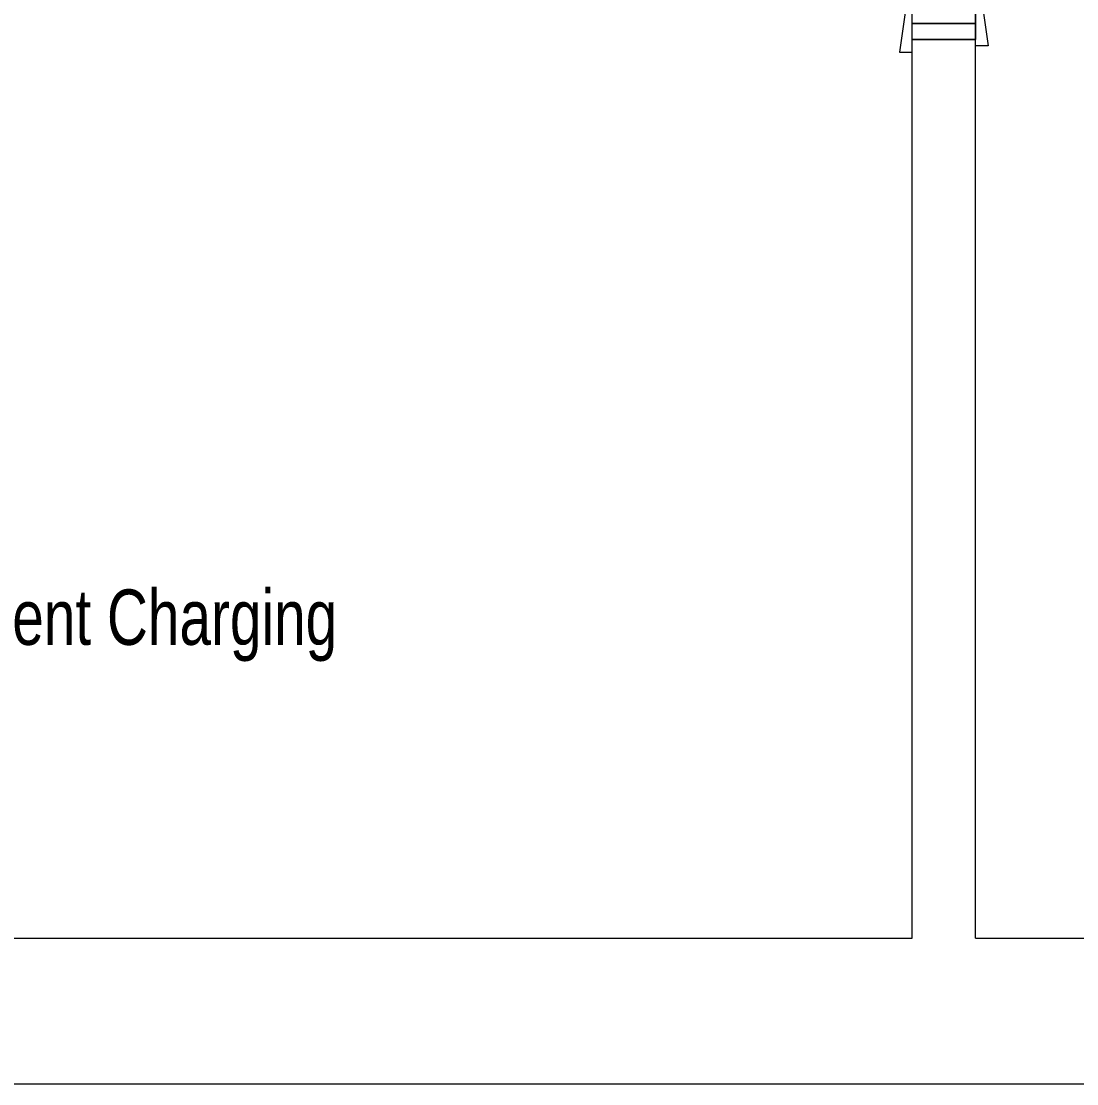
# Model space of a CAD drawing. Extents: x -234346 to 58427, y -132654 to -82394.
# Drawn here: x -130067 to -128400, y -116093 to -114414 of the extents above; entities that cross this region are included whole.
import ezdxf

# ---------------------------------------------------------------- set-up
doc = ezdxf.new("R2010")
doc.units = 0
doc.header["$LTSCALE"] = 8
for name, color, linetype, lineweight in [('72_EGR_EQP_TAG', 9, 'Continuous', 5), ('Walls', 9, 'Continuous', 5), ('Wooden Joinery', 9, 'Continuous', 5)]:
    doc.layers.add(name, color=color, linetype=linetype, lineweight=lineweight)
doc.styles.add('X3G_ENTITY_257CFD', font='swisscl.ttf', dxfattribs={"height": 200})

# ---------------------------------------------------------------- blocks, each defined once
blk = doc.blocks.new('A$C72370EFE')
at = {"layer": 'Wooden Joinery'}
for p, q in [((-0.01, -0.03), (-0.01, -0.07)), ((0, -0.03), (-0.01, -0.03)), ((0.04, -0.03), (0.05, -0.03)), ((0.05, -0.03), (0.05, -0.07)), ((-0.01, -0.04), (-0.02, -0.04)), ((0.05, -0.04), (0.06, -0.04)), ((-0.01, -0.06), (-0.02, -0.06)), ((0.05, -0.06), (0.06, -0.06)), ((-0.05, -0.07), (-0.05, -0.16)), ((-0.03, -0.07), (-0.03, -0.16)), ((0, -0.07), (-0.01, -0.07)), ((0.04, -0.07), (0.05, -0.07)), ((0.07, -0.07), (0.07, -0.16)), ((0.09, -0.07), (0.09, -0.16)), ((-0.01, -0.17), (-0.02, -0.17)), ((-0.01, -0.17), (-0.01, -0.19)), ((0.05, -0.17), (0.06, -0.17)), ((0.05, -0.17), (0.05, -0.19)), ((-0.01, -0.19), (-0.02, -0.19)), ((0.05, -0.19), (0.06, -0.19))]:
    blk.add_line(p, q, dxfattribs=at)
for centre, radius, start, end in [((-0.02, -0.07), 0.03, 90, 180), ((0.06, -0.07), 0.03, 0, 90), ((-0.02, -0.07), 0.01, 90, 180), ((0.06, -0.07), 0.01, 0, 90), ((-0.02, -0.16), 0.03, 180, 270), ((-0.02, -0.16), 0.01, 180, 270), ((0.06, -0.16), 0.01, 270, 0), ((0.06, -0.16), 0.03, 270, 0)]:
    blk.add_arc(centre, radius, start, end, dxfattribs=at)
blk = doc.blocks.new('A$C5DAD61B4')
at = {"layer": 'Wooden Joinery'}
for points in [[(80, 959.1), (80, 969.1), (10, 979.1), (10, 959.1)], [(940, 959.1), (940, 969.1), (1010, 979.1), (1010, 959.1)], [(70, 859.1), (70, 849.1), (0, 839.1), (0, 859.1)], [(120, 859.1), (120, 0), (80, 0), (80, 859.1)], [(950, 859.1), (950, 849.1), (1020, 839.1), (1020, 859.1)]]:
    blk.add_lwpolyline(points, close=True, dxfattribs=at)
for points in [[(45, 859.1), (45, 959.1), (20, 959.1), (20, 859.1), (45, 859.1)], [(45, 859.1), (80, 859.1), (80, 899.1), (90, 899.1), (90, 959.1), (45, 959.1), (45, 859.1)], [(975, 859.1), (940, 859.1), (940, 899.1), (930, 899.1), (930, 959.1), (975, 959.1), (975, 859.1)], [(975, 859.1), (975, 959.1), (1000, 959.1), (1000, 859.1), (975, 859.1)]]:
    blk.add_lwpolyline(points, dxfattribs=at)
blk.add_arc((80, 859.1), 860, 272.666, 0, dxfattribs=at)
at = {"layer": 'Wooden Joinery', "xscale": 999.9999999998854, "yscale": 999.9999999998854, "zscale": 999.9999999998854, "rotation": 180}
blk.add_blockref('A$C72370EFE', (120, 0), dxfattribs=at)
blk = doc.blocks.new('GF1')
at = {"layer": 'Walls', "color": 9}
for p, q in [((-128659.6, -114442.6), (-128559.6, -114442.6)), ((-128659.6, -115862.6), (-128659.6, -114442.6)), ((-128559.6, -115862.6), (-128559.6, -114442.6)), ((-130379.4, -115862.6), (-128659.6, -115862.6)), ((-128559.6, -115862.6), (-128259.6, -115862.6)), ((-130379.4, -116092.6), (-128259.6, -116092.6))]:
    blk.add_line(p, q, dxfattribs=at)
at = {"layer": 'Wooden Joinery', "color": 9, "rotation": 270}
blk.add_blockref('A$C5DAD61B4', (-129518.6, -113442.6), dxfattribs=at)
at = {"layer": '72_EGR_EQP_TAG', "color": 9, "insert": (-130482.8, -115311.7), "char_height": 87.473, "attachment_point": 2, "style": 'X3G_ENTITY_257CFD'}
blk.add_mtext('Power outlets needed for equipment Charging', dxfattribs=at)

msp = doc.modelspace()

# ---------------------------------------------------------------- block references
at = {"layer": '72_EGR_EQP_TAG'}
msp.add_blockref('GF1', (0, 0), dxfattribs=at)

doc.saveas('drawing.dxf')
